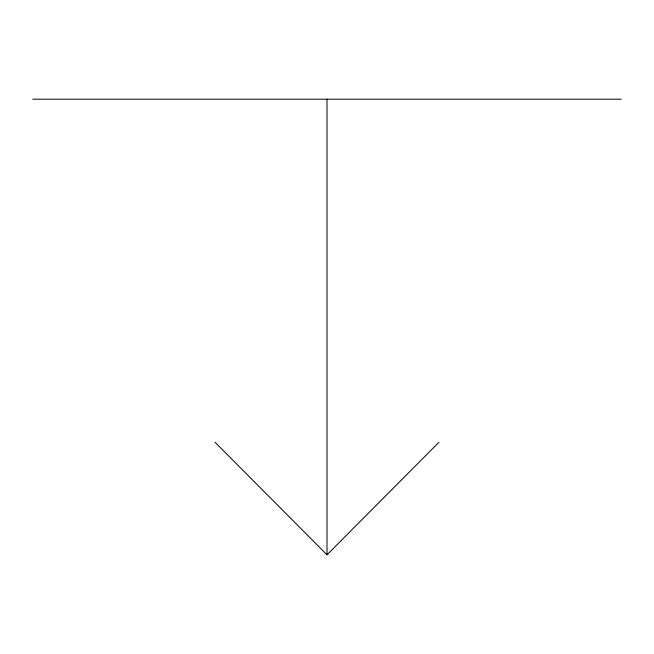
<?xml version="1.0" encoding="UTF-8"?>
<svg xmlns="http://www.w3.org/2000/svg" width="654" height="654" viewBox="0 0 654 654"><rect width="100%" height="100%" fill="white"/><g stroke="black" fill="none" stroke-linecap="round" stroke-linejoin="round"><path stroke-width="0.98" d="M215.011 442.243L327 554.805L438.989 442.243M32.7 99.195L621.3 99.195M327 99.195L327 554.805"/></g></svg>
